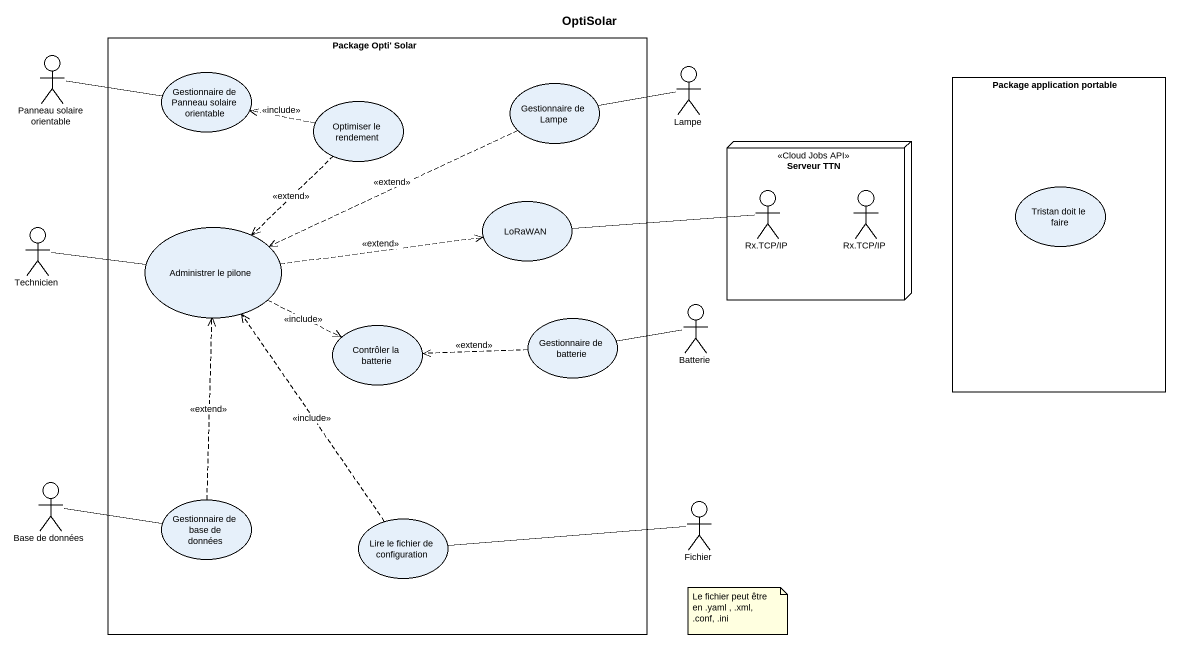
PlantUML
@startuml
title OptiSolar
rectangle "Package Opti' Solar" as Package_Opti_Solar {
  usecase "Gestionnaire de Panneau solaire orientable" as Gestionnaire_de_Panneau
  usecase "Gestionnaire de Lampe" as Gestionnaire_de_Lampe
  usecase "Optimiser le rendement" as Optimiser_le_rendement
  usecase LoRaWAN
  usecase "Administrer le pilone" as Administrer_le_pilone
  usecase "Contrôler la batterie" as Contrôler_la_batterie
  usecase "Gestionnaire de batterie" as Gestionnaire_de_batterie
  usecase "Gestionnaire de base de données" as Gestionnaire_de_base_de
  usecase "Lire le fichier de configuration" as Lire_le_fichier_de
}
actor "Panneau solaire orientable" as Panneau_solaire_orientable
actor Lampe
rectangle "Package application portable" as Package_application_portable {
  usecase "Tristan doit le faire" as Tristan_doit_le_faire
}
node "Serveur TTN" as Serveur_TTN <<Cloud Jobs API>> #FFFFFF {
  actor "Rx.TCP/IP" as Rx_TCP_IP
  actor "Rx.TCP/IP" as Rx_TCP_IP_2
}
actor Technicien
actor Batterie
actor "Base de données" as Base_de_données
actor Fichier
Panneau_solaire_orientable -right- Gestionnaire_de_Panneau
Gestionnaire_de_Lampe .left.> Administrer_le_pilone : <<extend>>
Lampe -left- Gestionnaire_de_Lampe
Optimiser_le_rendement .left.> Gestionnaire_de_Panneau : <<include>>
Optimiser_le_rendement ..> Administrer_le_pilone : <<extend>>
LoRaWAN -right- Rx_TCP_IP
Technicien -right- Administrer_le_pilone
Administrer_le_pilone .right.> LoRaWAN : <<extend>>
Administrer_le_pilone .right.> Contrôler_la_batterie : <<include>>
Batterie -left- Gestionnaire_de_batterie
Gestionnaire_de_batterie .left.> Contrôler_la_batterie : <<extend>>
Base_de_données -right- Gestionnaire_de_base_de
Gestionnaire_de_base_de .up.> Administrer_le_pilone : <<extend>>
Lire_le_fichier_de .up.> Administrer_le_pilone : <<include>>
Lire_le_fichier_de -right- Fichier
note as N1
  Le fichier peut être en .yaml , .xml, .conf, .ini
end note
@enduml
